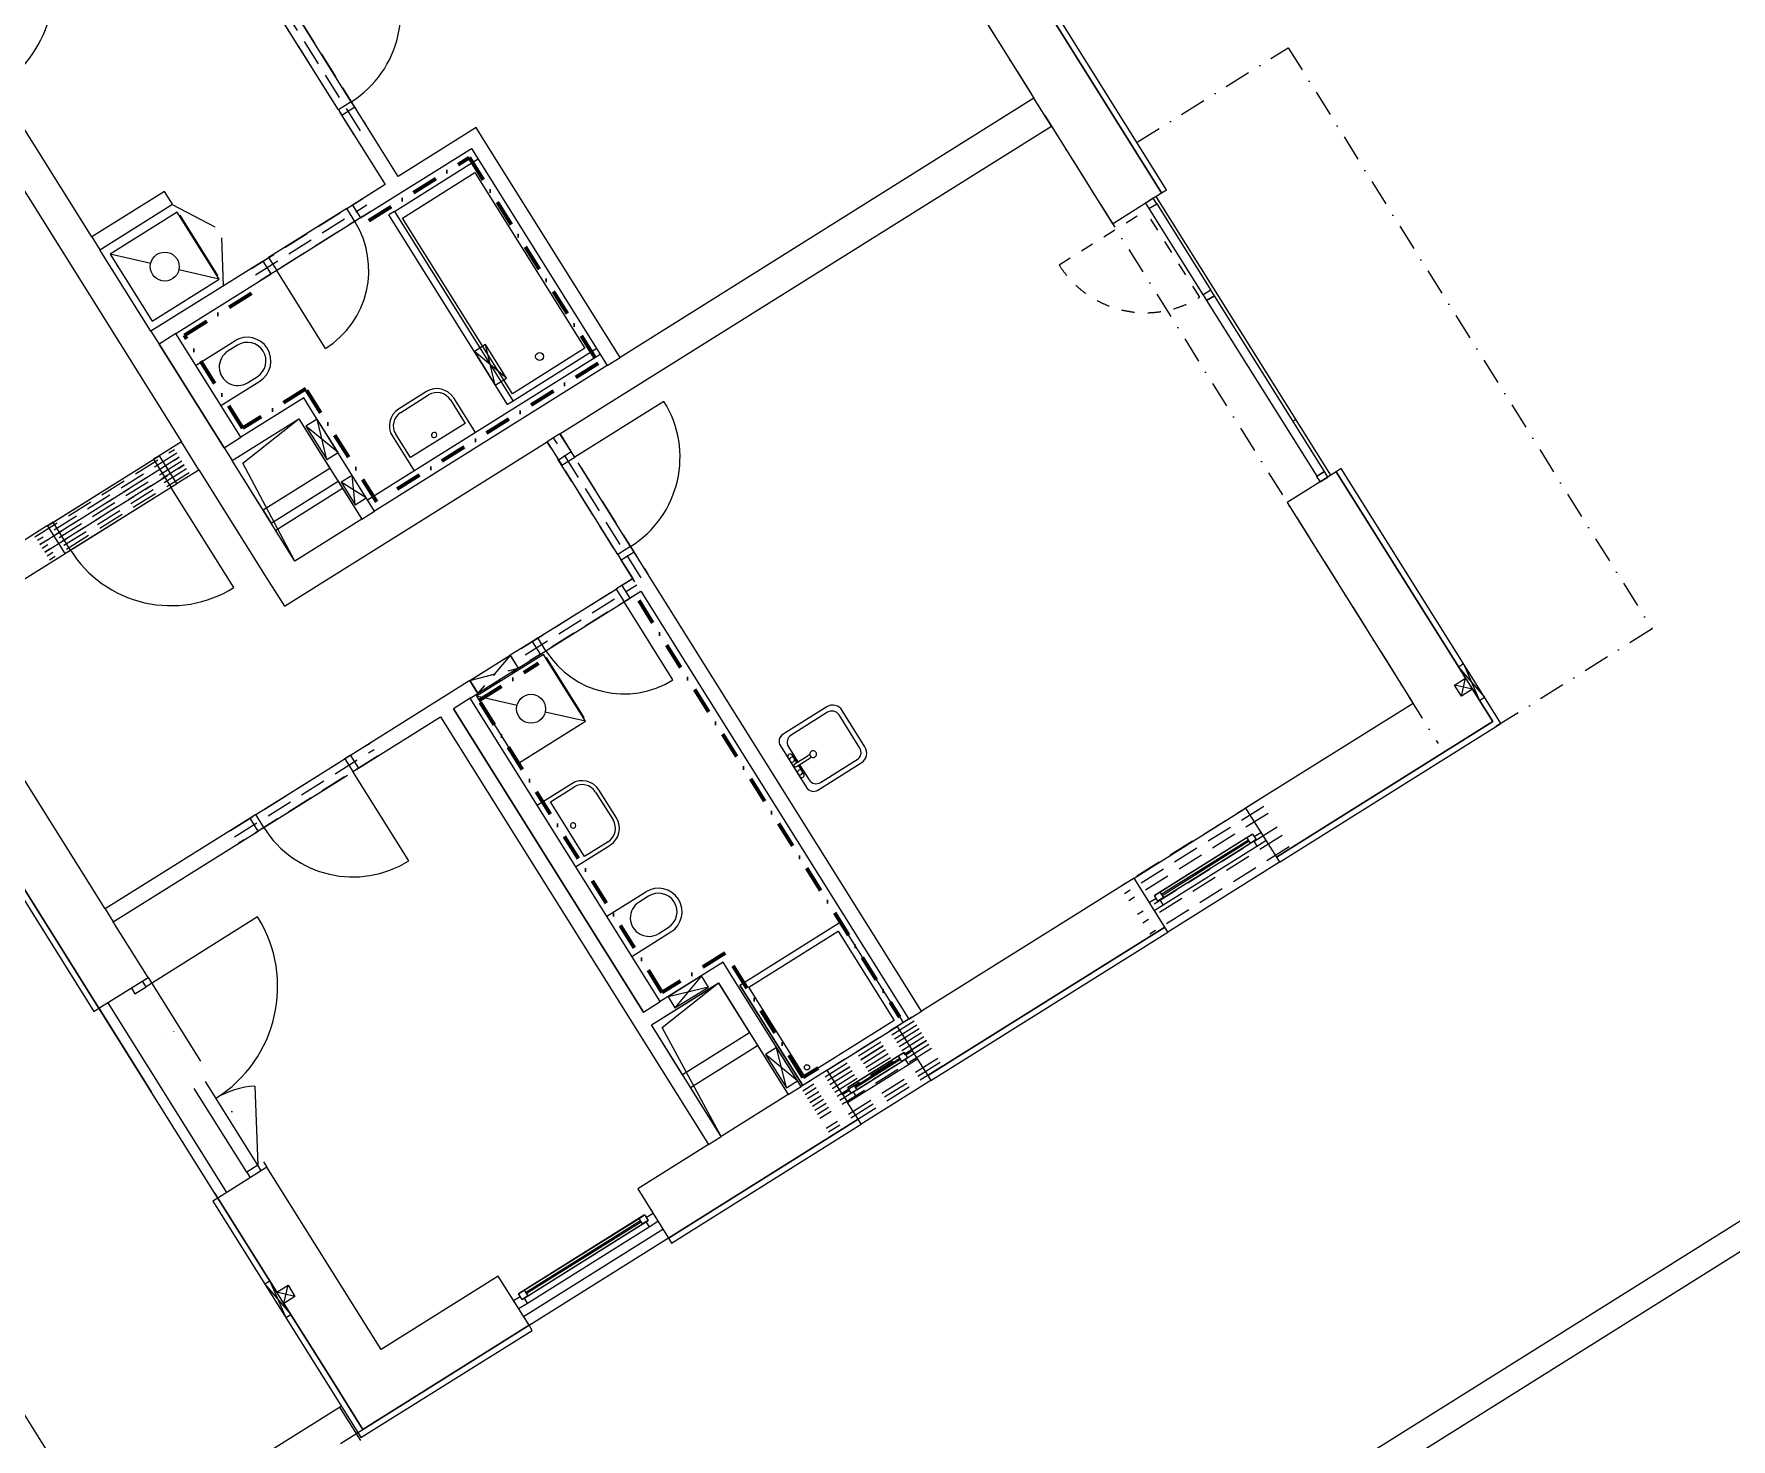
# Model space of a CAD drawing. Header units: millimetres. Extents: x -9129 to 220959, y -4760 to 72638.
# Drawn here: x 159750 to 172643, y 17535 to 28209 of the extents above; entities that cross this region are included whole.
import ezdxf

# ---------------------------------------------------------------- set-up
doc = ezdxf.new("R2010")
doc.units = ezdxf.units.MM
for name, pattern in [('HA_Dash_2mm-S1mm', [200, 100, -100]), ('HA_Dash_3mm-S1mm', [300, 200, -100]), ('HA_DashDot_2_2mm-S0_6mm', [1650, 750, -450, 0, -450]), ('HA_DashDot_4mm-S1mm', [400, 200, -100, 0, -100])]:
    doc.linetypes.add(name, pattern=pattern)
for name, color, linetype, lineweight in [('A-DETL-____-OTLN', 9, 'Continuous', 25), ('A-DETL-GENF-OTLN', 9, 'Continuous', 9), ('A-DOOR-____-MCUT', 9, 'HA_DashDot_2_2mm-S0_6mm', 9), ('A-DOOR-____-OTLN', 9, 'Continuous', 9), ('A-DOOR-FRAM-MCUT', 9, 'Continuous', 9), ('A-DOOR-FRAM-OTLN', 9, 'Continuous', 9), ('A-FLOR-____-OTLN', 9, 'Continuous', 9), ('A-FLOR-____-OVHD', 9, 'HA_DashDot_4mm-S1mm', 25), ('A-GENM-____-HDLN', 9, 'HA_Dash_3mm-S1mm', 9), ('A-GENM-____-MCUT', 9, 'HA_Dash_3mm-S1mm', 25), ('A-GENM-____-OTLN', 9, 'Continuous', 9), ('A-GLAZ-____-MCUT', 9, 'Continuous', 5), ('A-GLAZ-____-OTLN', 9, 'Continuous', 5), ('A-GLAZ-CURT-MCUT', 9, 'Continuous', 5), ('A-GLAZ-CURT-OTLN', 9, 'Continuous', 5), ('A-GLAZ-CWMG-MCUT', 9, 'Continuous', 5), ('A-GLAZ-CWMG-OTLN', 9, 'Continuous', 5), ('A-WALL-____-MCUT', 9, 'Continuous', 25), ('A-WALL-____-OTLN', 9, 'Continuous', 9), ('E-ELEC-FIXT-OTLN', 9, 'Continuous', 9), ('I-WALL-____-MCUT', 9, 'Continuous', 25), ('I-WALL-____-OTLN', 9, 'Continuous', 9), ('M-HVAC-DUCT-OTLN', 9, 'Continuous', 9), ('P-SANR-FIXT-OTLN', 9, 'Continuous', 9), ('S-BEAM-____-OTLN', 9, 'Continuous', 9)]:
    doc.layers.add(name, color=color, linetype=linetype, lineweight=lineweight)

# ---------------------------------------------------------------- blocks, each defined once
blk = doc.blocks.new('HA_DR_Single_Swing_Solid - In_BJ_900x2100_Vstup-2040222-schema POHLEDU D_140_6400')
at = {"layer": 'A-DOOR-____-MCUT'}
for p, q in [((-450, 125), (450, 125)), ((-450, -125), (450, -125))]:
    blk.add_line(p, q, dxfattribs=at)
at = {"layer": 'A-DOOR-____-OTLN'}
for p, q in [((-500, 125), (500, 125)), ((-500, -125), (500, -125))]:
    blk.add_line(p, q, dxfattribs=at)
at = {"layer": 'A-DOOR-____-OTLN', "lineweight": 5}
blk.add_line((450, -1025), (450, -125), dxfattribs=at)
blk.add_arc((450, -125), 900, 180, 270, dxfattribs=at)
at = {"layer": 'A-DOOR-FRAM-MCUT'}
for p, q in [((-450, 125), (-500, 125)), ((-450, -125), (-450, 125)), ((500, 125), (450, 125)), ((450, 125), (450, -125)), ((-500, -125), (-450, -125)), ((450, -125), (500, -125))]:
    blk.add_line(p, q, dxfattribs=at)
blk = doc.blocks.new('HA_DR_Single_Swing_Solid - In_BJ_700x2100-2040355-schema POHLEDU D_140_6400')
at = {"layer": 'A-DOOR-____-MCUT'}
for p, q in [((-350, 57.5), (350, 57.5)), ((-350, -57.5), (350, -57.5))]:
    blk.add_line(p, q, dxfattribs=at)
at = {"layer": 'A-DOOR-____-OTLN', "lineweight": 5}
blk.add_line((350, 757.5), (350, 57.5), dxfattribs=at)
blk.add_arc((350, 57.5), 700, 90, 180, dxfattribs=at)
at = {"layer": 'A-DOOR-FRAM-MCUT'}
for p, q in [((-400, 57.5), (-350, 57.5)), ((-350, 57.5), (-350, -57.5)), ((350, 57.5), (400, 57.5)), ((350, -57.5), (350, 57.5)), ((-350, -57.5), (-400, -57.5)), ((400, -57.5), (350, -57.5))]:
    blk.add_line(p, q, dxfattribs=at)
blk = doc.blocks.new('HA_DR_Single_Swing_Solid - In_BJ_800x2100-2040331-schema POHLEDU D_140_6400')
at = {"layer": 'A-DOOR-____-MCUT'}
for p, q in [((-400, 57.5), (400, 57.5)), ((-400, -57.5), (400, -57.5))]:
    blk.add_line(p, q, dxfattribs=at)
at = {"layer": 'A-DOOR-____-OTLN', "lineweight": 5}
blk.add_line((400, -857.5), (400, -57.5), dxfattribs=at)
blk.add_arc((400, -57.5), 800, 180, 270, dxfattribs=at)
at = {"layer": 'A-DOOR-FRAM-MCUT'}
for p, q in [((-400, 57.5), (-450, 57.5)), ((-400, -57.5), (-400, 57.5)), ((450, 57.5), (400, 57.5)), ((400, 57.5), (400, -57.5)), ((-450, -57.5), (-400, -57.5)), ((400, -57.5), (450, -57.5))]:
    blk.add_line(p, q, dxfattribs=at)
blk = doc.blocks.new('HA_DR_Single_Swing_Solid - In_BJ_900x2100_Vstup-2040226-schema POHLEDU D_140_6400')
at = {"layer": 'A-DOOR-____-MCUT'}
for p, q in [((-450, 125), (450, 125)), ((-450, -125), (450, -125))]:
    blk.add_line(p, q, dxfattribs=at)
at = {"layer": 'A-DOOR-____-OTLN'}
for p, q in [((-500, 125), (500, 125)), ((-500, -125), (500, -125))]:
    blk.add_line(p, q, dxfattribs=at)
at = {"layer": 'A-DOOR-____-OTLN', "lineweight": 5}
blk.add_line((450, -1025), (450, -125), dxfattribs=at)
blk.add_arc((450, -125), 900, 180, 270, dxfattribs=at)
at = {"layer": 'A-DOOR-FRAM-MCUT'}
for p, q in [((-450, 125), (-500, 125)), ((-450, -125), (-450, 125)), ((500, 125), (450, 125)), ((450, 125), (450, -125)), ((-500, -125), (-450, -125)), ((450, -125), (500, -125))]:
    blk.add_line(p, q, dxfattribs=at)
blk = doc.blocks.new('HA_WD_SinglePanel - 1250x2400-1662821-schema POHLEDU D_140_6400')
at = {"layer": 'A-GLAZ-____-MCUT'}
for p, q in [((-545, 70), (-625, 70)), ((-625, 0), (-565, 0)), ((-565, -25), (-565, 25)), ((-565, 25), (-515, 25)), ((-545, 25), (-545, 70)), ((-515, 25), (-515, -25)), ((515, 5), (-515, 5)), ((515, -25), (515, 25)), ((515, 25), (565, 25)), ((625, 70), (545, 70)), ((545, 70), (545, 25)), ((565, 25), (565, -25)), ((565, 0), (625, 0)), ((-515, -25), (-565, -25)), ((515, -5), (-515, -5)), ((565, -25), (515, -25))]:
    blk.add_line(p, q, dxfattribs=at)
at = {"layer": 'A-GLAZ-____-OTLN'}
for p, q in [((565, 25), (-565, 25)), ((-565, -25), (-565, 25)), ((545, 70), (-545, 70)), ((515, 25), (-515, 25)), ((565, 25), (565, -25)), ((-565, -25), (565, -25)), ((515, -25), (-515, -25))]:
    blk.add_line(p, q, dxfattribs=at)
blk = doc.blocks.new('HA_WD_SinglePanel - 1000x1500-1662820-schema POHLEDU D_140_6400')
at = {"layer": 'A-GLAZ-____-MCUT'}
for p, q in [((-420, 70), (-500, 70)), ((-500, 0), (-440, 0)), ((-440, -25), (-440, 25)), ((-440, 25), (-390, 25)), ((-420, 25), (-420, 70)), ((-390, 25), (-390, -25)), ((390, 5), (-390, 5)), ((390, -25), (390, 25)), ((390, 25), (440, 25)), ((500, 70), (420, 70)), ((420, 70), (420, 25)), ((440, 25), (440, -25)), ((440, 0), (500, 0)), ((-390, -25), (-440, -25)), ((390, -5), (-390, -5)), ((440, -25), (390, -25))]:
    blk.add_line(p, q, dxfattribs=at)
at = {"layer": 'A-GLAZ-____-OTLN'}
for p, q in [((440, 25), (-440, 25)), ((-440, -25), (-440, 25)), ((420, 70), (-420, 70)), ((390, 25), (-390, 25)), ((440, 25), (440, -25)), ((-440, -25), (440, -25)), ((390, -25), (-390, -25))]:
    blk.add_line(p, q, dxfattribs=at)
blk = doc.blocks.new('HA_GM_Shaft_Rectangle - Default-2056019-schema POHLEDU D_140_6400')
at = {"layer": 'A-DETL-GENF-OTLN'}
for p, q in [((60, -60), (600, 0)), ((0, -900), (60, -60))]:
    blk.add_line(p, q, dxfattribs=at)
at = {"layer": 'A-GENM-____-OTLN'}
for p, q in [((0, -900), (0, 0)), ((0, 0), (600, 0)), ((600, 0), (600, -900)), ((600, -900), (0, -900))]:
    blk.add_line(p, q, dxfattribs=at)
blk = doc.blocks.new('HA_GM_Shaft_Rectangle - Default-2056015-schema POHLEDU D_140_6400')
at = {"layer": 'A-DETL-GENF-OTLN'}
for p, q in [((60, -60), (600, 0)), ((0, -1000), (60, -60))]:
    blk.add_line(p, q, dxfattribs=at)
at = {"layer": 'A-GENM-____-OTLN'}
for p, q in [((0, -1000), (0, 0)), ((0, 0), (600, 0)), ((600, 0), (600, -1000)), ((600, -1000), (0, -1000))]:
    blk.add_line(p, q, dxfattribs=at)
blk = doc.blocks.new('ABMV_WashBasin_Generic - 550x460-1465709-schema POHLEDU D_140_6400')
at = {"layer": 'P-SANR-FIXT-OTLN'}
for p, q in [((250, 510), (0, 510)), ((0, 480), (250, 480)), ((-150, 360), (-150, 50)), ((-120, 150), (-120, 360)), ((370, 360), (370, 150)), ((400, 50), (400, 360)), ((370, 150), (-120, 150))]:
    blk.add_line(p, q, dxfattribs=at)
for centre, radius, start, end in [((0, 360), 150, 90, 180), ((0, 360), 120, 90, 180), ((250, 360), 150, 360, 90), ((250, 360), 120, 360, 90), ((125, 200), 20, 90, 270), ((125, 200), 20, 270, 90)]:
    blk.add_arc(centre, radius, start, end, dxfattribs=at)
blk = doc.blocks.new('ABMV_ShowerBasin_Generic - 900x900-1421436-schema POHLEDU D_140_6400')
at = {"layer": 'P-SANR-FIXT-OTLN'}
for p, q in [((0, 0), (0, 900)), ((0, 900), (900, 900)), ((0, 900), (900, 900)), ((0, 900), (0, 0)), ((50, 50), (50, 850)), ((50, 850), (850, 850)), ((50, 850), (850, 850)), ((50, 50), (50, 850)), ((850, 850), (850, 50)), ((850, 850), (850, 50)), ((900, 900), (900, 0)), ((900, 900), (900, 0)), ((850, 50), (50, 50)), ((850, 50), (50, 50))]:
    blk.add_line(p, q, dxfattribs=at)
blk.add_circle((100, 100), 20, dxfattribs=at)
blk = doc.blocks.new('ABMV_Bathtub_Generic - 800x1700-1414026-schema POHLEDU D_140_6400')
at = {"layer": 'P-SANR-FIXT-OTLN'}
for p, q in [((50, 1700), (800, 1700)), ((50, 1700), (800, 1700)), ((75, 50), (75, 1625)), ((75, 1625), (725, 1625)), ((75, 1625), (725, 1625)), ((75, 50), (75, 1625)), ((725, 1625), (725, 50)), ((725, 1625), (725, 50)), ((800, 0), (50, 0)), ((800, 0), (50, 0)), ((725, 50), (75, 50)), ((725, 50), (75, 50))]:
    blk.add_line(p, q, dxfattribs=at)
blk.add_circle((400, 180), 30, dxfattribs=at)
blk = doc.blocks.new('R_bathroom_washing_machine - 600x600x900-1423135-schema POHLEDU D_140_6400')
at = {"layer": 'E-ELEC-FIXT-OTLN'}
for p, q in [((678, 597), (78, 597)), ((78, 597), (78, -3)), ((455, 374), (678, 597)), ((555, 602), (555, 597)), ((572, 602), (572, 597)), ((580, 602), (580, 602)), ((580, 602), (580, 602)), ((580, 602), (580, 602)), ((580, 602), (580, 602)), ((587, 597), (587, 602)), ((605, 597), (605, 602)), ((678, -3), (678, 597)), ((78, -3), (300, 219)), ((78, -3), (678, -3)), ((108, -3), (108, -8)), ((648, -8), (108, -8)), ((648, -8), (648, -3))]:
    blk.add_line(p, q, dxfattribs=at)
blk.add_circle((378, 297), 110, dxfattribs=at)
blk = doc.blocks.new('HA_DR_Single_Swing_Solid - In_BJ_700x2100-2040353-schema POHLEDU D_140_6400')
at = {"layer": 'A-DOOR-____-MCUT'}
for p, q in [((-350, 57.5), (350, 57.5)), ((-350, -57.5), (350, -57.5))]:
    blk.add_line(p, q, dxfattribs=at)
at = {"layer": 'A-DOOR-____-OTLN', "lineweight": 5}
blk.add_line((350, -757.5), (350, -57.5), dxfattribs=at)
blk.add_arc((350, -57.5), 700, 180, 270, dxfattribs=at)
at = {"layer": 'A-DOOR-FRAM-MCUT'}
for p, q in [((-350, 57.5), (-400, 57.5)), ((-350, -57.5), (-350, 57.5)), ((400, 57.5), (350, 57.5)), ((350, 57.5), (350, -57.5)), ((-400, -57.5), (-350, -57.5)), ((350, -57.5), (400, -57.5))]:
    blk.add_line(p, q, dxfattribs=at)
blk = doc.blocks.new('ABMV_WashBasin_Generic - 550x460-1903801-schema POHLEDU D_140_6400')
at = {"layer": 'P-SANR-FIXT-OTLN'}
for p, q in [((250, 535), (0, 535)), ((0, 505), (250, 505)), ((-150, 385), (-150, 75)), ((-120, 175), (-120, 385)), ((370, 385), (370, 175)), ((400, 75), (400, 385)), ((370, 175), (-120, 175))]:
    blk.add_line(p, q, dxfattribs=at)
for centre, radius, start, end in [((0, 385), 150, 90, 180), ((250, 385), 150, 360, 90), ((0, 385), 120, 90, 180), ((250, 385), 120, 360, 90), ((125, 225), 20, 90, 270), ((125, 225), 20, 270, 90)]:
    blk.add_arc(centre, radius, start, end, dxfattribs=at)
blk = doc.blocks.new('ABMV_Toilet_WallHung - Default-1928451-schema POHLEDU D_140_6400')
at = {"layer": 'P-SANR-FIXT-OTLN'}
for p, q in [((-55, 75), (-55, 425)), ((-16, 426), (-16, 340)), ((266, 340), (266, 426)), ((305, 75), (305, 425))]:
    blk.add_line(p, q, dxfattribs=at)
for centre, radius, start, end in [((125, 425), 180, 0, 180), ((125, 426), 141, 360, 180), ((125, 340), 141, 180, 360)]:
    blk.add_arc(centre, radius, start, end, dxfattribs=at)
blk = doc.blocks.new('HA_WD_SinglePanel - 625x1000-1662819-schema POHLEDU D_140_6400')
at = {"layer": 'A-GLAZ-____-MCUT'}
for p, q in [((-313, 70), (-313, 0)), ((-233, 70), (-313, 70)), ((-313, 0), (-253, 0)), ((-253, -25), (-253, 25)), ((-253, 25), (-203, 25)), ((-233, 25), (-233, 70)), ((-203, 25), (-203, -25)), ((202, 5), (-203, 5)), ((202, -25), (202, 25)), ((202, 25), (252, 25)), ((312, 70), (232, 70)), ((232, 70), (232, 25)), ((252, 25), (252, -25)), ((252, 0), (312, 0)), ((312, 0), (312, 70)), ((-203, -25), (-253, -25)), ((202, -5), (-203, -5)), ((252, -25), (202, -25))]:
    blk.add_line(p, q, dxfattribs=at)
at = {"layer": 'A-GLAZ-____-OTLN'}
for p, q in [((252, 25), (-253, 25)), ((-253, -25), (-253, 25)), ((232, 70), (-233, 70)), ((202, 25), (-203, 25)), ((252, 25), (252, -25)), ((-253, -25), (252, -25)), ((202, -25), (-203, -25))]:
    blk.add_line(p, q, dxfattribs=at)
blk = doc.blocks.new('Skříňka se dřezem_ pravoúhlá - 500 x 440mm-1427235-schema POHLEDU D_140_6400')
at = {"layer": 'P-SANR-FIXT-OTLN'}
for p, q in [((202, 180), (-171, 180)), ((202, 180), (-171, 180)), ((3, 133), (-133, 133)), ((92, 180), (-73, 180)), ((-73, 142), (3, 142)), ((3, 161), (3, 40)), ((28, 161), (28, 40)), ((28, 142), (92, 142)), ((164, 133), (28, 133)), ((-234, 117), (-234, -271)), ((-234, 117), (-234, -271)), ((-196, 69), (-196, -258)), ((228, -258), (228, 69)), ((266, -276), (266, 117)), ((266, -276), (266, 117)), ((-145, -360), (181, -360)), ((-145, -360), (181, -360)), ((-133, -322), (164, -322))]:
    blk.add_line(p, q, dxfattribs=at)
for centre, radius, start, end in [((-171, 117), 63.5, 90, 180), ((-171, 117), 63.5, 90, 180), ((-133, 69), 63.5, 90, 180), ((-73, 161), 19, 90, 270), ((-48, 161), 19, 360, 180), ((-48, 161), 19, 180, 0), ((16, 161), 12.7, 360, 180), ((66, 161), 19, 360, 180), ((66, 161), 19, 180, 360), ((92, 161), 19, 270, 90), ((164, 69), 63.5, 0, 90), ((202, 117), 63.5, 0, 90), ((202, 117), 63.5, 360, 90), ((16, 3), 25.4, 360, 180), ((16, 3), 25.4, 180, 0), ((16, 40), 12.7, 180, 0), ((-145, -271), 88.9, 180, 270), ((-145, -271), 88.9, 180, 270), ((-133, -258), 63.5, 180, 270), ((164, -258), 63.5, 270, 0), ((181, -276), 84.4, 270, 0), ((181, -276), 84.4, 270, 0)]:
    blk.add_arc(centre, radius, start, end, dxfattribs=at)
blk = doc.blocks.new('Systémový panel - Sklo-1501127-schema POHLEDU D_140_6400')
at = {"layer": 'A-GLAZ-CURT-MCUT'}
for p, q in [((787.5, 0), (-787.5, 0)), ((-787.5, 0), (-787.5, -70)), ((787.5, -70), (787.5, 0)), ((-787.5, -70), (787.5, -70))]:
    blk.add_line(p, q, dxfattribs=at)
blk = doc.blocks.new('Obdélníková příčel - 50x70mm EXT-1501128-schema POHLEDU D_140_6400')
at = {"layer": 'A-GLAZ-CWMG-MCUT'}
for p, q in [((-50, 70), (0, 70)), ((-50, 0), (-50, 70)), ((0, 0), (-50, 0)), ((0, 70), (0, 0))]:
    blk.add_line(p, q, dxfattribs=at)
blk = doc.blocks.new('Obdélníková příčel - 50x70mm EXT-1501129-schema POHLEDU D_140_6400')
at = {"layer": 'A-GLAZ-CWMG-MCUT'}
for p, q in [((0, 70), (-50, 70)), ((-50, 70), (-50, 0)), ((-50, 0), (0, 0)), ((0, 0), (0, 70))]:
    blk.add_line(p, q, dxfattribs=at)
blk = doc.blocks.new('ABMV_CW_Single_Swing_Generic - Ex_Glass_SKLOPNE-1536050-schema POHLEDU D_140_6400')
at = {"layer": 'A-DOOR-____-OTLN', "linetype": 'HA_Dash_2mm-S1mm', "lineweight": 5}
for p in [(387.5, 805), (-387.5, 30)]:
    blk.add_line(p, (387.5, 30), dxfattribs=at)
blk.add_arc((387.5, 30), 775, 90, 180, dxfattribs=at)
blk = doc.blocks.new('Obdélníková příčel - 50x70mm EXT-1501125-schema POHLEDU D_140_6400')
at = {"layer": 'A-GLAZ-CWMG-OTLN'}
for p, q in [((-15899, 37653), (-15488, 36996)), ((-15958, 37616), (-15547, 36959))]:
    blk.add_line(p, q, dxfattribs=at)
blk = doc.blocks.new('Obdélníková příčel - 50x70mm EXT-1501126-schema POHLEDU D_140_6400')
at = {"layer": 'A-GLAZ-CWMG-MCUT'}
for p, q in [((-25, 70), (25, 70)), ((-25, 0), (-25, 70)), ((25, 0), (-25, 0)), ((25, 70), (25, 0))]:
    blk.add_line(p, q, dxfattribs=at)
blk = doc.blocks.new('HA_GM_Tiling_LineBased - Generic Tiles-1986776-schema POHLEDU D_140_6400')
at = {"layer": 'A-GENM-____-OTLN', "linetype": 'HA_DashDot_4mm-S1mm', "lineweight": 80}
blk.add_line((50, -50), (950, -50), dxfattribs=at)
blk = doc.blocks.new('HA_GM_Tiling_LineBased - Generic Tiles-1986777-schema POHLEDU D_140_6400')
at = {"layer": 'A-GENM-____-OTLN', "linetype": 'HA_DashDot_4mm-S1mm', "lineweight": 80}
blk.add_line((50, -50), (1895, -50), dxfattribs=at)
blk = doc.blocks.new('HA_GM_Tiling_LineBased - Generic Tiles-1986778-schema POHLEDU D_140_6400')
at = {"layer": 'A-GENM-____-OTLN', "linetype": 'HA_DashDot_4mm-S1mm', "lineweight": 80}
blk.add_line((50, -50), (2035, -50), dxfattribs=at)
blk = doc.blocks.new('HA_GM_Tiling_LineBased - Generic Tiles-1986770-schema POHLEDU D_140_6400')
at = {"layer": 'A-GENM-____-OTLN', "linetype": 'HA_DashDot_4mm-S1mm', "lineweight": 80}
blk.add_line((50, -50), (1065, -50), dxfattribs=at)
blk = doc.blocks.new('HA_GM_Tiling_LineBased - Generic Tiles-1986779-schema POHLEDU D_140_6400')
at = {"layer": 'A-GENM-____-OTLN', "linetype": 'HA_DashDot_4mm-S1mm', "lineweight": 80}
blk.add_line((-50, -50), (515, -50), dxfattribs=at)
blk = doc.blocks.new('HA_GM_Tiling_LineBased - Generic Tiles-1986780-schema POHLEDU D_140_6400')
at = {"layer": 'A-GENM-____-OTLN', "linetype": 'HA_DashDot_4mm-S1mm', "lineweight": 80}
blk.add_line((50, -50), (885, -50), dxfattribs=at)
blk = doc.blocks.new('HA_GM_Tiling_LineBased - Generic Tiles-1986781-schema POHLEDU D_140_6400')
at = {"layer": 'A-GENM-____-OTLN', "linetype": 'HA_DashDot_4mm-S1mm', "lineweight": 80}
blk.add_line((50, -50), (800, -50), dxfattribs=at)
blk = doc.blocks.new('HA_GM_Tiling_LineBased - Generic Tiles-1684292-schema POHLEDU D_140_6400')
at = {"layer": 'A-GENM-____-OTLN', "linetype": 'HA_DashDot_4mm-S1mm', "lineweight": 80}
blk.add_line((50, -50), (3785, -50), dxfattribs=at)
blk = doc.blocks.new('HA_GM_Tiling_LineBased - Generic Tiles-1684455-schema POHLEDU D_140_6400')
at = {"layer": 'A-GENM-____-OTLN', "linetype": 'HA_DashDot_4mm-S1mm', "lineweight": 80}
blk.add_line((50, -50), (185, -50), dxfattribs=at)
blk = doc.blocks.new('HA_GM_Tiling_LineBased - Generic Tiles-1684803-schema POHLEDU D_140_6400')
at = {"layer": 'A-GENM-____-OTLN', "linetype": 'HA_DashDot_4mm-S1mm', "lineweight": 80}
blk.add_line((50, -50), (1165, -50), dxfattribs=at)
blk = doc.blocks.new('HA_GM_Tiling_LineBased - Generic Tiles-1981167-schema POHLEDU D_140_6400')
at = {"layer": 'A-GENM-____-OTLN', "linetype": 'HA_DashDot_4mm-S1mm', "lineweight": 80}
blk.add_line((-50, -50), (515, -50), dxfattribs=at)
blk = doc.blocks.new('HA_GM_Tiling_LineBased - Generic Tiles-1684680-schema POHLEDU D_140_6400')
at = {"layer": 'A-GENM-____-OTLN', "linetype": 'HA_DashDot_4mm-S1mm', "lineweight": 80}
blk.add_line((50, -50), (2670, -50), dxfattribs=at)
blk = doc.blocks.new('HA_GM_Tiling_LineBased - Generic Tiles-1981168-schema POHLEDU D_140_6400')
at = {"layer": 'A-GENM-____-OTLN', "linetype": 'HA_DashDot_4mm-S1mm', "lineweight": 80}
blk.add_line((50, -50), (580, -50), dxfattribs=at)
blk = doc.blocks.new('TB_Porotherm KP7_1250mm - TB_Porotherm KP7_1250mm-1864450-schema POHLEDU D_140_6400')
at = {"layer": 'A-GENM-____-HDLN'}
for p, q in [((-625, 35), (625, 35)), ((-625, 0), (625, 0)), ((625, -35), (-625, -35))]:
    blk.add_line(p, q, dxfattribs=at)
blk = doc.blocks.new('TB_Porotherm KP11_5_1250mm - TB_Porotherm KP11_5_1250mm-1870064-schema POHLEDU D_140_6400')
at = {"layer": 'A-GENM-____-HDLN'}
for p, q in [((-625, 57.5), (625, 57.5)), ((-625, 0), (625, 0)), ((625, -57.5), (-625, -57.5))]:
    blk.add_line(p, q, dxfattribs=at)
blk = doc.blocks.new('TB_Porotherm KP11_5_1000mm - TB_Porotherm KP11_5_1000mm-1863649-schema POHLEDU D_140_6400')
at = {"layer": 'A-GENM-____-HDLN'}
for p, q in [((-500, 57.5), (500, 57.5)), ((-500, 0), (500, 0)), ((500, -57.5), (-500, -57.5))]:
    blk.add_line(p, q, dxfattribs=at)
blk = doc.blocks.new('TB_Porotherm KPVarioUNI_1250mm - TB_Porotherm KPVarioUNI_1250mm-1891196-schema POHLEDU D_140_6400')
at = {"layer": 'A-GENM-____-HDLN'}
for p, q in [((-625, 205), (625, 205)), ((-625, 105), (625, 105)), ((-625, 30), (625, 30)), ((-625, -95), (625, -95)), ((-100, 0), (100, 0)), ((-625, -157.5), (625, -157.5)), ((-625, -220), (625, -220))]:
    blk.add_line(p, q, dxfattribs=at)
blk = doc.blocks.new('TB_Porotherm KP7_1000mm - TB_Porotherm KP7_1000mm-1862848-schema POHLEDU D_140_6400')
at = {"layer": 'A-GENM-____-HDLN'}
for p, q in [((-500, 35), (500, 35)), ((-500, 0), (500, 0)), ((-500, -35), (500, -35))]:
    blk.add_line(p, q, dxfattribs=at)
blk = doc.blocks.new('HA_DR_Double_Swing_Solid_FrameButt - In_FAS_1600x2350_1000-1958729-schema POHLEDU D_140_6400')
at = {"layer": 'A-DOOR-____-MCUT'}
for p, q in [((-800, -70), (800, -70)), ((-800, -170), (800, -170))]:
    blk.add_line(p, q, dxfattribs=at)
at = {"layer": 'A-DOOR-____-OTLN', "lineweight": 5}
for p, q in [((-280, -470), (-800, -170)), ((800, -1170), (800, -170))]:
    blk.add_line(p, q, dxfattribs=at)
for centre, radius, start, end in [((-800, -170), 600, 330, 360), ((800, -170), 1000, 180, 270)]:
    blk.add_arc(centre, radius, start, end, dxfattribs=at)
at = {"layer": 'A-DOOR-FRAM-MCUT'}
for p, q in [((-800, -70), (-850, -70)), ((-800, -170), (-800, -70)), ((850, -70), (800, -70)), ((800, -70), (800, -170)), ((-850, -170), (-800, -170)), ((800, -170), (850, -170))]:
    blk.add_line(p, q, dxfattribs=at)
at = {"layer": 'A-DOOR-FRAM-OTLN', "linetype": 'HA_DashDot_2_2mm-S0_6mm'}
for p, q in [((850, 220), (-850, 220)), ((850, -220), (-850, -220))]:
    blk.add_line(p, q, dxfattribs=at)
blk = doc.blocks.new('HA_GM_Opening_Rectangle_WallBased - Default-1969288-schema POHLEDU D_140_6400')
at = {"layer": 'A-GENM-____-MCUT'}
for p, q in [((305, 57.5), (-55, -57.5)), ((-55, 57.5), (305, -57.5)), ((-55, 57.5), (-55, -57.5)), ((-55, 57.5), (305, 57.5)), ((305, 57.5), (305, -57.5)), ((-55, -57.5), (305, -57.5))]:
    blk.add_line(p, q, dxfattribs=at)
blk = doc.blocks.new('185-01_OBJEKT C_Central_rvt-5-schema POHLEDU D_140_6400')
at = {"layer": 'A-DETL-____-OTLN'}
for p, q in [((-16655, 26914), (-16333, 26743)), ((-16281, 26660), (-16268, 26295)), ((-14276, 25849), (-14360, 25796)), ((-14360, 25796), (-14201, 25542)), ((-14116, 25595), (-14360, 25796)), ((-14116, 25595), (-14276, 25849)), ((-14201, 25542), (-14276, 25849)), ((-14201, 25542), (-14116, 25595)), ((-15555, 25284), (-15640, 25230)), ((-15396, 25029), (-15555, 25284)), ((-15481, 24976), (-15555, 25284)), ((-15640, 25230), (-15481, 24976)), ((-15396, 25029), (-15640, 25230)), ((-15481, 24976), (-15396, 25029)), ((-15288, 24856), (-15372, 24803)), ((-15372, 24803), (-15266, 24633)), ((-15181, 24686), (-15372, 24803)), ((-15181, 24686), (-15288, 24856)), ((-15266, 24633), (-15288, 24856)), ((-15266, 24633), (-15181, 24686)), ((-6845, 23424), (-6883, 23400)), ((-6883, 23400), (-6724, 23146)), ((-6883, 23400), (-6686, 23170)), ((-6686, 23170), (-6845, 23424)), ((-6845, 23424), (-6724, 23146)), ((-6724, 23146), (-6686, 23170)), ((-12635, 21054), (-12889, 20895)), ((-12635, 21054), (-12836, 20810)), ((-12582, 20969), (-12635, 21054)), ((-12582, 20969), (-12889, 20895)), ((-12889, 20895), (-12836, 20810)), ((-12836, 20810), (-12582, 20969)), ((-12064, 20509), (-12148, 20456)), ((-11904, 20255), (-12064, 20509)), ((-11989, 20202), (-12064, 20509)), ((-12148, 20456), (-11989, 20202)), ((-11904, 20255), (-12148, 20456)), ((-11989, 20202), (-11904, 20255)), ((-15914, 18735), (-15952, 18711)), ((-15952, 18711), (-15793, 18457)), ((-15952, 18711), (-15755, 18481)), ((-15755, 18481), (-15914, 18735)), ((-15914, 18735), (-15793, 18457)), ((-15793, 18457), (-15755, 18481))]:
    blk.add_line(p, q, dxfattribs=at)
at = {"layer": 'A-FLOR-____-OTLN'}
for p, q in [((-16309, 19366), (-17212, 20807)), ((-17144, 20849), (-16242, 19409)), ((-13988, 18466), (-12928, 19130)), ((-15259, 17576), (-15246, 17584))]:
    blk.add_line(p, q, dxfattribs=at)
at = {"layer": 'A-FLOR-____-OVHD'}
for p, q in [((-12999, 32336), (-7038, 22819)), ((-9326, 27386), (-8178, 28105)), ((-8178, 28105), (-5413, 23690)), ((-5413, 23690), (-6599, 22947)), ((-17072, 16440), (-15208, 17608))]:
    blk.add_line(p, q, dxfattribs=at)
at = {"layer": 'A-WALL-____-MCUT', "lineweight": 9}
for p, q in [((-10240, 28761), (-9139, 27002)), ((-9139, 27002), (-10240, 28761)), ((-9976, 27510), (-10109, 27722)), ((-17266, 26667), (-17205, 26570)), ((-16817, 25951), (-16756, 25853)), ((-16629, 25933), (-16756, 25853)), ((-16262, 25065), (-16756, 25853)), ((-16756, 25853), (-16262, 25065)), ((-13351, 25691), (-13253, 25752)), ((-16262, 25065), (-16135, 25145)), ((-13710, 25172), (-13807, 25111)), ((-16453, 24899), (-16586, 25111)), ((-16262, 25065), (-16201, 24968)), ((-6856, 23358), (-7812, 24883)), ((-7812, 24883), (-6856, 23358)), ((-15965, 24591), (-15904, 24493)), ((-15215, 24524), (-15118, 24585)), ((-6830, 23315), (-6856, 23358)), ((-6856, 23358), (-6830, 23315)), ((-6623, 22985), (-6777, 23231)), ((-6777, 23231), (-6623, 22985)), ((-14392, 23163), (-14519, 23083)), ((-13076, 20778), (-14519, 23083)), ((-14519, 23083), (-13076, 20778)), ((-8267, 21955), (-6623, 22985)), ((-6623, 22985), (-8267, 21955)), ((-18167, 22332), (-17212, 20807)), ((-17212, 20807), (-18167, 22332)), ((-17165, 21562), (-17104, 21464)), ((-10915, 20296), (-9114, 21424)), ((-9114, 21424), (-10915, 20296)), ((-13076, 20778), (-12948, 20858)), ((-11060, 20725), (-10963, 20786)), ((-11975, 20152), (-11878, 20213)), ((-12886, 19062), (-11445, 19965)), ((-11445, 19965), (-12886, 19062)), ((-12581, 19772), (-12484, 19833)), ((-16309, 19366), (-15861, 18650)), ((-15861, 18650), (-16309, 19366)), ((-15808, 18565), (-15441, 17981)), ((-15441, 17981), (-15808, 18565)), ((-15208, 17608), (-13945, 18399)), ((-13945, 18399), (-15208, 17608)), ((-15441, 17981), (-15208, 17608)), ((-15208, 17608), (-15441, 17981))]:
    blk.add_line(p, q, dxfattribs=at)
at = {"layer": 'A-WALL-____-MCUT'}
for p, q in [((-9101, 27026), (-10202, 28784)), ((-10613, 28527), (-10109, 27722)), ((-9976, 27510), (-9512, 26768)), ((-9512, 26768), (-9139, 27002)), ((-9139, 27002), (-9101, 27026)), ((-7774, 24907), (-7812, 24883)), ((-6585, 23009), (-7774, 24907)), ((-7812, 24883), (-8185, 24650)), ((-8185, 24650), (-7229, 23124)), ((-7229, 23124), (-8501, 22328)), ((-8243, 21917), (-6561, 22971)), ((-6561, 22971), (-6585, 23009)), ((-17165, 21562), (-18028, 22939)), ((-8501, 22328), (-8267, 21955)), ((-18181, 22270), (-17250, 20783)), ((-8267, 21955), (-8243, 21917)), ((-9348, 21797), (-10963, 20786)), ((-9114, 21424), (-9348, 21797)), ((-16839, 21040), (-17104, 21464)), ((-9091, 21386), (-9114, 21424)), ((-10892, 20258), (-9091, 21386)), ((-17212, 20807), (-16839, 21040)), ((-17250, 20783), (-17212, 20807)), ((-11060, 20725), (-11149, 20669)), ((-11149, 20669), (-11032, 20483)), ((-10995, 20423), (-10915, 20296)), ((-11679, 20337), (-11878, 20213)), ((-11562, 20151), (-11679, 20337)), ((-10915, 20296), (-10892, 20258)), ((-11975, 20152), (-12484, 19833)), ((-11445, 19965), (-11525, 20092)), ((-12862, 19024), (-11421, 19926)), ((-11421, 19926), (-11445, 19965)), ((-12581, 19772), (-13119, 19435)), ((-15936, 19600), (-16309, 19366)), ((-15069, 18214), (-15936, 19600)), ((-16309, 19366), (-16347, 19342)), ((-16347, 19342), (-15246, 17584)), ((-13119, 19435), (-12886, 19062)), ((-12886, 19062), (-12862, 19024)), ((-14179, 18771), (-15069, 18214)), ((-13945, 18399), (-14179, 18771)), ((-15222, 17546), (-13921, 18360)), ((-13921, 18360), (-13945, 18399)), ((-15246, 17584), (-15222, 17546))]:
    blk.add_line(p, q, dxfattribs=at)
at = {"layer": 'A-WALL-____-OTLN'}
for p, q in [((-9348, 21797), (-8501, 22328)), ((-8243, 21917), (-9091, 21386)), ((-11679, 20337), (-11149, 20669)), ((-10892, 20258), (-11421, 19926))]:
    blk.add_line(p, q, dxfattribs=at)
at = {"layer": 'I-WALL-____-MCUT'}
for p, q in [((-17266, 26667), (-17953, 27765)), ((-10109, 27722), (-13253, 25752)), ((-18165, 27632), (-16586, 25111)), ((-15269, 27652), (-15367, 27591)), ((-14940, 27127), (-15269, 27652)), ((-15367, 27591), (-15037, 27066)), ((-14347, 27498), (-14940, 27127)), ((-14286, 27401), (-14347, 27498)), ((-13710, 25172), (-9976, 27510)), ((-15226, 26812), (-14383, 27340)), ((-14383, 27340), (-13351, 25691)), ((-13253, 25752), (-14286, 27401)), ((-16715, 27012), (-17266, 26667)), ((-16654, 26915), (-16715, 27012)), ((-15037, 27066), (-15287, 26909)), ((-17205, 26570), (-16654, 26915)), ((-15287, 26909), (-15226, 26812)), ((-16817, 25951), (-17205, 26570)), ((-15965, 26484), (-16817, 25951)), ((-15904, 26387), (-15965, 26484)), ((-16629, 25933), (-15904, 26387)), ((-16135, 25145), (-16629, 25933)), ((-13351, 25691), (-15118, 24585)), ((-15656, 25445), (-16135, 25145)), ((-15595, 25347), (-15656, 25445)), ((-16201, 24968), (-15693, 25286)), ((-15693, 25286), (-15457, 24909)), ((-15118, 24585), (-15595, 25347)), ((-13625, 25036), (-13710, 25172)), ((-16586, 25111), (-16755, 25004)), ((-15803, 23861), (-13807, 25111)), ((-13807, 25111), (-13722, 24975)), ((-13722, 24975), (-13625, 25036)), ((-16755, 25004), (-16623, 24793)), ((-16623, 24793), (-16453, 24899)), ((-16453, 24899), (-15936, 24072)), ((-15965, 24591), (-16201, 24968)), ((-15457, 24909), (-15965, 24591)), ((-15904, 24493), (-15396, 24812)), ((-15396, 24812), (-15215, 24524)), ((-15215, 24524), (-15724, 24205)), ((-17603, 24474), (-17857, 24314)), ((-17470, 24262), (-17603, 24474)), ((-15724, 24205), (-15904, 24493)), ((-18466, 23638), (-17470, 24262)), ((-13147, 24273), (-13244, 24212)), ((-10963, 20786), (-13147, 24273)), ((-13244, 24212), (-13157, 24072)), ((-15936, 24072), (-15803, 23861)), ((-13157, 24072), (-13241, 24019)), ((-13241, 24019), (-13180, 23922)), ((-13180, 23922), (-13096, 23975)), ((-13096, 23975), (-11060, 20725)), ((-13919, 23595), (-14089, 23489)), ((-14089, 23489), (-14028, 23391)), ((-14028, 23391), (-13858, 23497)), ((-13858, 23497), (-13919, 23595)), ((-14394, 23297), (-15301, 22729)), ((-14333, 23200), (-14394, 23297)), ((-14392, 23163), (-14333, 23200)), ((-12948, 20858), (-14392, 23163)), ((-15240, 22632), (-14617, 23022)), ((-14617, 23022), (-12581, 19772)), ((-15301, 22729), (-15240, 22632)), ((-16064, 22252), (-17165, 21562)), ((-16003, 22154), (-16064, 22252)), ((-17104, 21464), (-16003, 22154)), ((-12470, 21158), (-12948, 20858)), ((-12409, 21060), (-12470, 21158)), ((-11878, 20213), (-12409, 21060)), ((-13015, 20681), (-12506, 20999)), ((-12506, 20999), (-12270, 20622)), ((-12778, 20303), (-13015, 20681)), ((-12270, 20622), (-12778, 20303)), ((-12717, 20206), (-12209, 20525)), ((-12209, 20525), (-11975, 20152)), ((-12484, 19833), (-12717, 20206))]:
    blk.add_line(p, q, dxfattribs=at)
at = {"layer": 'I-WALL-____-OTLN'}
for p, q in [((-14968, 26861), (-15011, 26835)), ((-14108, 25394), (-15011, 26835)), ((-14968, 26861), (-14066, 25420)), ((-15171, 24669), (-13404, 25776)), ((-14066, 25420), (-14108, 25394)), ((-14394, 23297), (-14089, 23489)), ((-14028, 23391), (-14333, 23200))]:
    blk.add_line(p, q, dxfattribs=at)
at = {"layer": 'M-HVAC-DUCT-OTLN', "lineweight": 5}
for p, q in [((-6914, 23263), (-6830, 23316)), ((-6777, 23231), (-6914, 23263)), ((-6861, 23178), (-6914, 23263)), ((-6861, 23178), (-6830, 23316)), ((-6777, 23231), (-6861, 23178)), ((-6830, 23316), (-6777, 23231)), ((-15861, 18650), (-15776, 18703)), ((-15808, 18565), (-15776, 18703)), ((-15776, 18703), (-15723, 18618)), ((-15723, 18618), (-15861, 18650)), ((-15808, 18565), (-15861, 18650)), ((-15723, 18618), (-15808, 18565))]:
    blk.add_line(p, q, dxfattribs=at)
at = {"layer": 'A-DOOR-____-OTLN', "lineweight": 9}
for name, p, rotation in [('HA_DR_Single_Swing_Solid - In_BJ_900x2100_Vstup-2040222-schema POHLEDU D_140_6400', (-18324, 28122), 122.0612494774555), ('HA_DR_Single_Swing_Solid - In_BJ_800x2100-2040331-schema POHLEDU D_140_6400', (-15557, 28003), 122.0612494774555), ('HA_DR_Single_Swing_Solid - In_BJ_700x2100-2040355-schema POHLEDU D_140_6400', (-15596, 26648), 212.0612494774555), ('ABMV_CW_Single_Swing_Generic - Ex_Glass_SKLOPNE-1536050-schema POHLEDU D_140_6400', (-9030, 26554), 122.0612494774548), ('HA_DR_Single_Swing_Solid - In_BJ_800x2100-2040331-schema POHLEDU D_140_6400', (-13434, 24624), 122.0612494774555), ('HA_DR_Single_Swing_Solid - In_BJ_900x2100_Vstup-2040226-schema POHLEDU D_140_6400', (-17113, 24633), 32.06124947745557), ('HA_DR_Single_Swing_Solid - In_BJ_700x2100-2040353-schema POHLEDU D_140_6400', (-13550, 23758), 32.06124947745555), ('HA_DR_Single_Swing_Solid - In_BJ_800x2100-2040331-schema POHLEDU D_140_6400', (-15652, 22442), 32.06124947745555), ('HA_DR_Double_Swing_Solid_FrameButt - In_FAS_1600x2350_1000-1958729-schema POHLEDU D_140_6400', (-16574, 20203), 122.0612494774554)]:
    blk.add_blockref(name, p, dxfattribs=dict(at, rotation=rotation))
at = {"layer": 'A-GENM-____-OTLN', "lineweight": 9}
for name, p, rotation in [('TB_Porotherm KP11_5_1250mm - TB_Porotherm KP11_5_1250mm-1870064-schema POHLEDU D_140_6400', (-15557, 28003), 122.0612494774545), ('HA_GM_Tiling_LineBased - Generic Tiles-1986776-schema POHLEDU D_140_6400', (-15231, 26809), 32.06124947745583), ('HA_GM_Tiling_LineBased - Generic Tiles-1986777-schema POHLEDU D_140_6400', (-14383, 27340), 302.0612494774557), ('TB_Porotherm KP11_5_1000mm - TB_Porotherm KP11_5_1000mm-1863649-schema POHLEDU D_140_6400', (-15600, 26645), 32.06124947745439), ('HA_GM_Tiling_LineBased - Generic Tiles-1986781-schema POHLEDU D_140_6400', (-16632, 25937), 32.06124947745583), ('HA_GM_Tiling_LineBased - Generic Tiles-1986780-schema POHLEDU D_140_6400', (-16135, 25145), 122.0612494774557), ('HA_GM_Tiling_LineBased - Generic Tiles-1986778-schema POHLEDU D_140_6400', (-13351, 25691), 212.0612494774557), ('HA_GM_Tiling_LineBased - Generic Tiles-1986779-schema POHLEDU D_140_6400', (-15656, 25445), 212.0612494774558), ('HA_GM_Tiling_LineBased - Generic Tiles-1986770-schema POHLEDU D_140_6400', (-15118, 24585), 122.0612494774557), ('HA_GM_Shaft_Rectangle - Default-2056019-schema POHLEDU D_140_6400', (-16201, 24968), 32.06124947745543), ('TB_Porotherm KP11_5_1250mm - TB_Porotherm KP11_5_1250mm-1870064-schema POHLEDU D_140_6400', (-13424, 24607), 122.0612494774545), ('TB_Porotherm KP7_1250mm - TB_Porotherm KP7_1250mm-1864450-schema POHLEDU D_140_6400', (-17150, 24692), 212.061249477456), ('TB_Porotherm KP7_1250mm - TB_Porotherm KP7_1250mm-1864450-schema POHLEDU D_140_6400', (-17113, 24633), 212.061249477456), ('TB_Porotherm KP7_1250mm - TB_Porotherm KP7_1250mm-1864450-schema POHLEDU D_140_6400', (-17076, 24574), 212.061249477456), ('TB_Porotherm KP11_5_1000mm - TB_Porotherm KP11_5_1000mm-1863649-schema POHLEDU D_140_6400', (-13550, 23758), 32.06124947745439), ('HA_GM_Tiling_LineBased - Generic Tiles-1684292-schema POHLEDU D_140_6400', (-13096, 23975), 302.0612494774557), ('HA_GM_Opening_Rectangle_WallBased - Default-1969288-schema POHLEDU D_140_6400', (-14317, 23278), 32.06124947745555), ('HA_GM_Tiling_LineBased - Generic Tiles-1981168-schema POHLEDU D_140_6400', (-14392, 23163), 32.06124947745583), ('HA_GM_Tiling_LineBased - Generic Tiles-1684680-schema POHLEDU D_140_6400', (-12948, 20858), 122.0612494774557), ('TB_Porotherm KP11_5_1250mm - TB_Porotherm KP11_5_1250mm-1870064-schema POHLEDU D_140_6400', (-15652, 22442), 32.06124947745439), ('TB_Porotherm KPVarioUNI_1250mm - TB_Porotherm KPVarioUNI_1250mm-1891196-schema POHLEDU D_140_6400', (-8808, 21876), 212.061249477456), ('HA_GM_Tiling_LineBased - Generic Tiles-1981167-schema POHLEDU D_140_6400', (-12470, 21158), 212.0612494774558), ('HA_GM_Tiling_LineBased - Generic Tiles-1684803-schema POHLEDU D_140_6400', (-11878, 20213), 122.0612494774557), ('HA_GM_Shaft_Rectangle - Default-2056015-schema POHLEDU D_140_6400', (-13015, 20681), 32.06124947745543), ('HA_GM_Shaft_Rectangle - Default-2056015-schema POHLEDU D_140_6400', (-13015, 20681), 32.06124947745543), ('TB_Porotherm KP7_1000mm - TB_Porotherm KP7_1000mm-1862848-schema POHLEDU D_140_6400', (-11442, 20444), 212.0612494774562), ('TB_Porotherm KP7_1000mm - TB_Porotherm KP7_1000mm-1862848-schema POHLEDU D_140_6400', (-11405, 20385), 212.0612494774562), ('TB_Porotherm KP7_1000mm - TB_Porotherm KP7_1000mm-1862848-schema POHLEDU D_140_6400', (-11368, 20326), 212.0612494774562), ('TB_Porotherm KP7_1000mm - TB_Porotherm KP7_1000mm-1862848-schema POHLEDU D_140_6400', (-11330, 20266), 212.0612494774562), ('TB_Porotherm KP7_1000mm - TB_Porotherm KP7_1000mm-1862848-schema POHLEDU D_140_6400', (-11245, 20131), 212.0612494774562), ('HA_GM_Tiling_LineBased - Generic Tiles-1684455-schema POHLEDU D_140_6400', (-11679, 20337), 212.0612494774558)]:
    blk.add_blockref(name, p, dxfattribs=dict(at, rotation=rotation))
at = {"layer": 'A-GLAZ-____-OTLN', "lineweight": 9, "rotation": 212.0612494774558}
for name, p in [('HA_WD_SinglePanel - 1000x1500-1662820-schema POHLEDU D_140_6400', (-8808, 21876)), ('HA_WD_SinglePanel - 625x1000-1662819-schema POHLEDU D_140_6400', (-11297, 20317)), ('HA_WD_SinglePanel - 1250x2400-1662821-schema POHLEDU D_140_6400', (-13532, 18917))]:
    blk.add_blockref(name, p, dxfattribs=at)
at = {"layer": 'A-GLAZ-CURT-OTLN', "lineweight": 9, "rotation": 122.0612494774548}
blk.add_blockref('Systémový panel - Sklo-1501127-schema POHLEDU D_140_6400', (-8379, 25516), dxfattribs=at)
at = {"layer": 'A-GLAZ-CWMG-OTLN', "lineweight": 9, "extrusion": (0, 0, -1), "rotation": 57.93875052254523}
for name, p in [('Obdélníková příčel - 50x70mm EXT-1501128-schema POHLEDU D_140_6400', (9262, 26925)), ('Obdélníková příčel - 50x70mm EXT-1501126-schema POHLEDU D_140_6400', (8811, 26205))]:
    blk.add_blockref(name, p, dxfattribs=at)
at = {"layer": 'A-GLAZ-CWMG-OTLN', "lineweight": 9}
blk.add_blockref('Obdélníková příčel - 50x70mm EXT-1501125-schema POHLEDU D_140_6400', (6723, -10733), dxfattribs=at)
at = {"layer": 'A-GLAZ-CWMG-OTLN', "lineweight": 9, "rotation": 302.0612494774548}
blk.add_blockref('Obdélníková příčel - 50x70mm EXT-1501129-schema POHLEDU D_140_6400', (-7935, 24806), dxfattribs=at)
at = {"layer": 'E-ELEC-FIXT-OTLN', "lineweight": 9, "rotation": 122.0612494774548}
for p in [(-16260, 26279), (-13477, 22920)]:
    blk.add_blockref('R_bathroom_washing_machine - 600x600x900-1423135-schema POHLEDU D_140_6400', p, dxfattribs=at)
at = {"layer": 'P-SANR-FIXT-OTLN', "lineweight": 9}
for name, p, rotation in [('ABMV_Bathtub_Generic - 800x1700-1414026-schema POHLEDU D_140_6400', (-14108, 25394), 32.06124947745538), ('ABMV_Toilet_WallHung - Default-1928451-schema POHLEDU D_140_6400', (-16512, 25605), 302.0612494774556), ('ABMV_WashBasin_Generic - 550x460-1465709-schema POHLEDU D_140_6400', (-14665, 24927), 32.06124947745553), ('Skříňka se dřezem_ pravoúhlá - 500 x 440mm-1427235-schema POHLEDU D_140_6400', (-11775, 22726), 122.0612494774547), ('ABMV_WashBasin_Generic - 550x460-1903801-schema POHLEDU D_140_6400', (-13867, 22182), 302.0612494774555), ('ABMV_Toilet_WallHung - Default-1928451-schema POHLEDU D_140_6400', (-13389, 21420), 302.0612494774555), ('ABMV_ShowerBasin_Generic - 900x900-1421436-schema POHLEDU D_140_6400', (-11865, 20221), 32.061249477456)]:
    blk.add_blockref(name, p, dxfattribs=dict(at, rotation=rotation))

msp = doc.modelspace()

# ---------------------------------------------------------------- linework, layer by layer
at = {"layer": 'A-FLOR-____-OTLN'}
for p, q in [((168274, 26975), (169601, 24857)), ((169315, 25267), (169337, 25280)), ((161146, 19366), (160244, 20807)), ((164570, 19061), (163511, 18398)), ((159236, 18422), (160325, 16685)), ((162070, 17778), (162083, 17786)), ((162210, 17583), (162198, 17575))]:
    msp.add_line(p, q, dxfattribs=at)
at = {"layer": 'A-WALL-____-OTLN'}
for p, q in [((162898, 13046), (177322, 22081)), ((177429, 21912), (163004, 12877)), ((160325, 16685), (162070, 17778)), ((162070, 17778), (162230, 17524))]:
    msp.add_line(p, q, dxfattribs=at)
at = {"layer": 'S-BEAM-____-OTLN'}
for p, q in [((162095, 24756), (161587, 24437)), ((163469, 18466), (164528, 19129))]:
    msp.add_line(p, q, dxfattribs=at)

# ---------------------------------------------------------------- block references
at = {"color": 50, "lineweight": 5}
msp.add_blockref('185-01_OBJEKT C_Central_rvt-5-schema POHLEDU D_140_6400', (177456, 0), dxfattribs=at)

doc.saveas('drawing.dxf')
